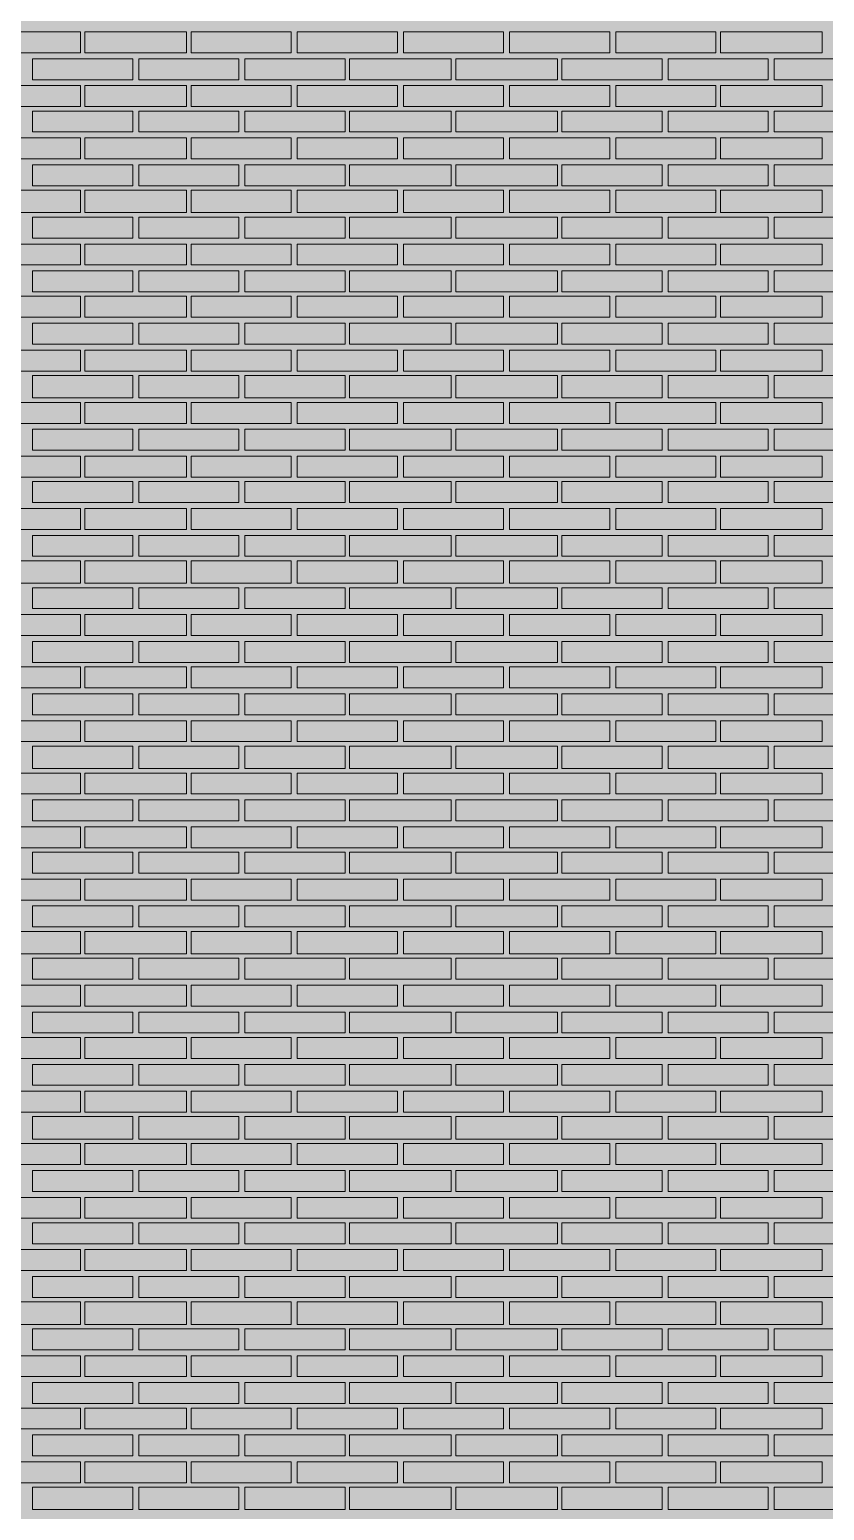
# Model space of a CAD drawing. Header units: millimetres. Extents: x -28928 to 100580, y -22867 to 36490.
# Drawn here: x -19616 to -17367, y 20496 to 24689 of the extents above; entities that cross this region are included whole.
import ezdxf

# ---------------------------------------------------------------- set-up
doc = ezdxf.new("R2010")
doc.units = ezdxf.units.MM
doc.layers.add('PDF _Геометрия', color=7, linetype='Continuous', true_color=0x8f8e8d)
doc.layers.add('PDF _Сплошная заливка', color=7, linetype='Continuous', true_color=0xffffff)

msp = doc.modelspace()

# ---------------------------------------------------------------- hatches: boundary and pattern name
at = {"layer": 'PDF _Сплошная заливка', "true_color": 0xdcd6cf, "transparency": 33554559}
msp.add_hatch(color=254, dxfattribs=at).paths.add_polyline_path([(-18676.6, 16343.4), (-18676.6, 19592.6), (-17276.3, 19592.6), (-17276.3, 16343.4), (19112.6, 16343.4), (19112.6, 30089.1), (-21853.9, 30089.1), (-21853.9, 16343.4), (-21375.9, 16343.4), (-21375.9, 19592.6), (-19277.4, 19592.6), (-19277.4, 16343.4)])

# ---------------------------------------------------------------- linework, layer by layer
at = {"layer": 'PDF _Геометрия', "lineweight": 9}
for points in [[(-19472, 24682.2), (-19472, 24623), (-19759.7, 24623), (-19759.7, 24682.2)], [(-19171.6, 24682.2), (-19171.6, 24623), (-19459.3, 24623), (-19459.3, 24682.2)], [(-18875.5, 24682.2), (-18875.5, 24623), (-19158.9, 24623), (-19158.9, 24682.2)], [(-18575.1, 24682.2), (-18575.1, 24623), (-18858.6, 24623), (-18858.6, 24682.2)], [(-18274.7, 24682.2), (-18274.7, 24623), (-18558.2, 24623), (-18558.2, 24682.2)], [(-17974.3, 24682.2), (-17974.3, 24623), (-18257.8, 24623), (-18257.8, 24682.2)], [(-17673.9, 24682.2), (-17673.9, 24623), (-17957.4, 24623), (-17957.4, 24682.2)], [(-17373.6, 24682.2), (-17373.6, 24623), (-17661.3, 24623), (-17661.3, 24682.2)], [(-19323.9, 24546.8), (-19463.6, 24546.8), (-19607.4, 24546.8), (-19607.4, 24606), (-19463.6, 24606), (-19323.9, 24606)], [(-19023.6, 24546.8), (-19167.4, 24546.8), (-19307, 24546.8), (-19307, 24606), (-19167.4, 24606), (-19023.6, 24606)], [(-18723.2, 24546.8), (-18867, 24546.8), (-19006.6, 24546.8), (-19006.6, 24606), (-18867, 24606), (-18723.2, 24606)], [(-18422.8, 24546.8), (-18566.6, 24546.8), (-18710.5, 24546.8), (-18710.5, 24606), (-18566.6, 24606), (-18422.8, 24606)], [(-18122.4, 24546.8), (-18266.3, 24546.8), (-18410.1, 24546.8), (-18410.1, 24606), (-18266.3, 24606), (-18122.4, 24606)], [(-17826.3, 24546.8), (-17965.9, 24546.8), (-18109.7, 24546.8), (-18109.7, 24606), (-17965.9, 24606), (-17826.3, 24606)], [(-17525.9, 24546.8), (-17665.5, 24546.8), (-17809.3, 24546.8), (-17809.3, 24606), (-17665.5, 24606), (-17525.9, 24606)], [(-17225.5, 24546.8), (-17365.1, 24546.8), (-17508.9, 24546.8), (-17508.9, 24606), (-17365.1, 24606), (-17225.5, 24606)], [(-19472, 24529.9), (-19472, 24470.7), (-19759.7, 24470.7), (-19759.7, 24529.9)], [(-19171.6, 24529.9), (-19171.6, 24470.7), (-19459.3, 24470.7), (-19459.3, 24529.9)], [(-18875.5, 24529.9), (-18875.5, 24470.7), (-19158.9, 24470.7), (-19158.9, 24529.9)], [(-18575.1, 24529.9), (-18575.1, 24470.7), (-18858.6, 24470.7), (-18858.6, 24529.9)], [(-18274.7, 24529.9), (-18274.7, 24470.7), (-18558.2, 24470.7), (-18558.2, 24529.9)], [(-17974.3, 24529.9), (-17974.3, 24470.7), (-18257.8, 24470.7), (-18257.8, 24529.9)], [(-17673.9, 24529.9), (-17673.9, 24470.7), (-17957.4, 24470.7), (-17957.4, 24529.9)], [(-17373.6, 24529.9), (-17373.6, 24470.7), (-17661.3, 24470.7), (-17661.3, 24529.9)], [(-19323.9, 24398.7), (-19463.6, 24398.7), (-19607.4, 24398.7), (-19607.4, 24458), (-19463.6, 24458), (-19323.9, 24458)], [(-19023.6, 24398.7), (-19167.4, 24398.7), (-19307, 24398.7), (-19307, 24458), (-19167.4, 24458), (-19023.6, 24458)], [(-18723.2, 24398.7), (-18867, 24398.7), (-19006.6, 24398.7), (-19006.6, 24458), (-18867, 24458), (-18723.2, 24458)], [(-18422.8, 24398.7), (-18566.6, 24398.7), (-18710.5, 24398.7), (-18710.5, 24458), (-18566.6, 24458), (-18422.8, 24458)], [(-18122.4, 24398.7), (-18266.3, 24398.7), (-18410.1, 24398.7), (-18410.1, 24458), (-18266.3, 24458), (-18122.4, 24458)], [(-17826.3, 24398.7), (-17965.9, 24398.7), (-18109.7, 24398.7), (-18109.7, 24458), (-17965.9, 24458), (-17826.3, 24458)], [(-17525.9, 24398.7), (-17665.5, 24398.7), (-17809.3, 24398.7), (-17809.3, 24458), (-17665.5, 24458), (-17525.9, 24458)], [(-17225.5, 24398.7), (-17365.1, 24398.7), (-17508.9, 24398.7), (-17508.9, 24458), (-17365.1, 24458), (-17225.5, 24458)], [(-19472, 24381.8), (-19472, 24322.6), (-19759.7, 24322.6), (-19759.7, 24381.8)], [(-19171.6, 24381.8), (-19171.6, 24322.6), (-19459.3, 24322.6), (-19459.3, 24381.8)], [(-18875.5, 24381.8), (-18875.5, 24322.6), (-19158.9, 24322.6), (-19158.9, 24381.8)], [(-18575.1, 24381.8), (-18575.1, 24322.6), (-18858.6, 24322.6), (-18858.6, 24381.8)], [(-18274.7, 24381.8), (-18274.7, 24322.6), (-18558.2, 24322.6), (-18558.2, 24381.8)], [(-17974.3, 24381.8), (-17974.3, 24322.6), (-18257.8, 24322.6), (-18257.8, 24381.8)], [(-17673.9, 24381.8), (-17673.9, 24322.6), (-17957.4, 24322.6), (-17957.4, 24381.8)], [(-17373.6, 24381.8), (-17373.6, 24322.6), (-17661.3, 24322.6), (-17661.3, 24381.8)], [(-19323.9, 24246.4), (-19463.6, 24246.4), (-19607.4, 24246.4), (-19607.4, 24305.7), (-19463.6, 24305.7), (-19323.9, 24305.7)], [(-19023.6, 24246.4), (-19167.4, 24246.4), (-19307, 24246.4), (-19307, 24305.7), (-19167.4, 24305.7), (-19023.6, 24305.7)], [(-18723.2, 24246.4), (-18867, 24246.4), (-19006.6, 24246.4), (-19006.6, 24305.7), (-18867, 24305.7), (-18723.2, 24305.7)], [(-18422.8, 24246.4), (-18566.6, 24246.4), (-18710.5, 24246.4), (-18710.5, 24305.7), (-18566.6, 24305.7), (-18422.8, 24305.7)], [(-18122.4, 24246.4), (-18266.3, 24246.4), (-18410.1, 24246.4), (-18410.1, 24305.7), (-18266.3, 24305.7), (-18122.4, 24305.7)], [(-17826.3, 24246.4), (-17965.9, 24246.4), (-18109.7, 24246.4), (-18109.7, 24305.7), (-17965.9, 24305.7), (-17826.3, 24305.7)], [(-17525.9, 24246.4), (-17665.5, 24246.4), (-17809.3, 24246.4), (-17809.3, 24305.7), (-17665.5, 24305.7), (-17525.9, 24305.7)], [(-17225.5, 24246.4), (-17365.1, 24246.4), (-17508.9, 24246.4), (-17508.9, 24305.7), (-17365.1, 24305.7), (-17225.5, 24305.7)], [(-19472, 24233.7), (-19472, 24170.3), (-19759.7, 24170.3), (-19759.7, 24233.7)], [(-19171.6, 24233.7), (-19171.6, 24170.3), (-19459.3, 24170.3), (-19459.3, 24233.7)], [(-18875.5, 24233.7), (-18875.5, 24170.3), (-19158.9, 24170.3), (-19158.9, 24233.7)], [(-18575.1, 24233.7), (-18575.1, 24170.3), (-18858.6, 24170.3), (-18858.6, 24233.7)], [(-18274.7, 24233.7), (-18274.7, 24170.3), (-18558.2, 24170.3), (-18558.2, 24233.7)], [(-17974.3, 24233.7), (-17974.3, 24170.3), (-18257.8, 24170.3), (-18257.8, 24233.7)], [(-17673.9, 24233.7), (-17673.9, 24170.3), (-17957.4, 24170.3), (-17957.4, 24233.7)], [(-17373.6, 24233.7), (-17373.6, 24170.3), (-17661.3, 24170.3), (-17661.3, 24233.7)], [(-19323.9, 24098.4), (-19463.6, 24098.4), (-19607.4, 24098.4), (-19607.4, 24157.6), (-19463.6, 24157.6), (-19323.9, 24157.6)], [(-19023.6, 24098.4), (-19167.4, 24098.4), (-19307, 24098.4), (-19307, 24157.6), (-19167.4, 24157.6), (-19023.6, 24157.6)], [(-18723.2, 24098.4), (-18867, 24098.4), (-19006.6, 24098.4), (-19006.6, 24157.6), (-18867, 24157.6), (-18723.2, 24157.6)], [(-18422.8, 24098.4), (-18566.6, 24098.4), (-18710.5, 24098.4), (-18710.5, 24157.6), (-18566.6, 24157.6), (-18422.8, 24157.6)], [(-18122.4, 24098.4), (-18266.3, 24098.4), (-18410.1, 24098.4), (-18410.1, 24157.6), (-18266.3, 24157.6), (-18122.4, 24157.6)], [(-17826.3, 24098.4), (-17965.9, 24098.4), (-18109.7, 24098.4), (-18109.7, 24157.6), (-17965.9, 24157.6), (-17826.3, 24157.6)], [(-17525.9, 24098.4), (-17665.5, 24098.4), (-17809.3, 24098.4), (-17809.3, 24157.6), (-17665.5, 24157.6), (-17525.9, 24157.6)], [(-17225.5, 24098.4), (-17365.1, 24098.4), (-17508.9, 24098.4), (-17508.9, 24157.6), (-17365.1, 24157.6), (-17225.5, 24157.6)], [(-19472, 24081.4), (-19472, 24022.2), (-19759.7, 24022.2), (-19759.7, 24081.4)], [(-19171.6, 24081.4), (-19171.6, 24022.2), (-19459.3, 24022.2), (-19459.3, 24081.4)], [(-18875.5, 24081.4), (-18875.5, 24022.2), (-19158.9, 24022.2), (-19158.9, 24081.4)], [(-18575.1, 24081.4), (-18575.1, 24022.2), (-18858.6, 24022.2), (-18858.6, 24081.4)], [(-18274.7, 24081.4), (-18274.7, 24022.2), (-18558.2, 24022.2), (-18558.2, 24081.4)], [(-17974.3, 24081.4), (-17974.3, 24022.2), (-18257.8, 24022.2), (-18257.8, 24081.4)], [(-17673.9, 24081.4), (-17673.9, 24022.2), (-17957.4, 24022.2), (-17957.4, 24081.4)], [(-17373.6, 24081.4), (-17373.6, 24022.2), (-17661.3, 24022.2), (-17661.3, 24081.4)], [(-19323.9, 23946), (-19463.6, 23946), (-19607.4, 23946), (-19607.4, 24005.3), (-19463.6, 24005.3), (-19323.9, 24005.3)], [(-19023.6, 23946), (-19167.4, 23946), (-19307, 23946), (-19307, 24005.3), (-19167.4, 24005.3), (-19023.6, 24005.3)], [(-18723.2, 23946), (-18867, 23946), (-19006.6, 23946), (-19006.6, 24005.3), (-18867, 24005.3), (-18723.2, 24005.3)], [(-18422.8, 23946), (-18566.6, 23946), (-18710.5, 23946), (-18710.5, 24005.3), (-18566.6, 24005.3), (-18422.8, 24005.3)], [(-18122.4, 23946), (-18266.3, 23946), (-18410.1, 23946), (-18410.1, 24005.3), (-18266.3, 24005.3), (-18122.4, 24005.3)], [(-17826.3, 23946), (-17965.9, 23946), (-18109.7, 23946), (-18109.7, 24005.3), (-17965.9, 24005.3), (-17826.3, 24005.3)], [(-17525.9, 23946), (-17665.5, 23946), (-17809.3, 23946), (-17809.3, 24005.3), (-17665.5, 24005.3), (-17525.9, 24005.3)], [(-17225.5, 23946), (-17365.1, 23946), (-17508.9, 23946), (-17508.9, 24005.3), (-17365.1, 24005.3), (-17225.5, 24005.3)], [(-19472, 23933.4), (-19472, 23874.1), (-19759.7, 23874.1), (-19759.7, 23933.4)], [(-19171.6, 23933.4), (-19171.6, 23874.1), (-19459.3, 23874.1), (-19459.3, 23933.4)], [(-18875.5, 23933.4), (-18875.5, 23874.1), (-19158.9, 23874.1), (-19158.9, 23933.4)], [(-18575.1, 23933.4), (-18575.1, 23874.1), (-18858.6, 23874.1), (-18858.6, 23933.4)], [(-18274.7, 23933.4), (-18274.7, 23874.1), (-18558.2, 23874.1), (-18558.2, 23933.4)], [(-17974.3, 23933.4), (-17974.3, 23874.1), (-18257.8, 23874.1), (-18257.8, 23933.4)], [(-17673.9, 23933.4), (-17673.9, 23874.1), (-17957.4, 23874.1), (-17957.4, 23933.4)], [(-17373.6, 23933.4), (-17373.6, 23874.1), (-17661.3, 23874.1), (-17661.3, 23933.4)], [(-19323.9, 23798), (-19463.6, 23798), (-19607.4, 23798), (-19607.4, 23857.2), (-19463.6, 23857.2), (-19323.9, 23857.2)], [(-19023.6, 23798), (-19167.4, 23798), (-19307, 23798), (-19307, 23857.2), (-19167.4, 23857.2), (-19023.6, 23857.2)], [(-18723.2, 23798), (-18867, 23798), (-19006.6, 23798), (-19006.6, 23857.2), (-18867, 23857.2), (-18723.2, 23857.2)], [(-18422.8, 23798), (-18566.6, 23798), (-18710.5, 23798), (-18710.5, 23857.2), (-18566.6, 23857.2), (-18422.8, 23857.2)], [(-18122.4, 23798), (-18266.3, 23798), (-18410.1, 23798), (-18410.1, 23857.2), (-18266.3, 23857.2), (-18122.4, 23857.2)], [(-17826.3, 23798), (-17965.9, 23798), (-18109.7, 23798), (-18109.7, 23857.2), (-17965.9, 23857.2), (-17826.3, 23857.2)], [(-17525.9, 23798), (-17665.5, 23798), (-17809.3, 23798), (-17809.3, 23857.2), (-17665.5, 23857.2), (-17525.9, 23857.2)], [(-17225.5, 23798), (-17365.1, 23798), (-17508.9, 23798), (-17508.9, 23857.2), (-17365.1, 23857.2), (-17225.5, 23857.2)], [(-19472, 23781), (-19472, 23721.8), (-19759.7, 23721.8), (-19759.7, 23781)], [(-19171.6, 23781), (-19171.6, 23721.8), (-19459.3, 23721.8), (-19459.3, 23781)], [(-18875.5, 23781), (-18875.5, 23721.8), (-19158.9, 23721.8), (-19158.9, 23781)], [(-18575.1, 23781), (-18575.1, 23721.8), (-18858.6, 23721.8), (-18858.6, 23781)], [(-18274.7, 23781), (-18274.7, 23721.8), (-18558.2, 23721.8), (-18558.2, 23781)], [(-17974.3, 23781), (-17974.3, 23721.8), (-18257.8, 23721.8), (-18257.8, 23781)], [(-17673.9, 23781), (-17673.9, 23721.8), (-17957.4, 23721.8), (-17957.4, 23781)], [(-17373.6, 23781), (-17373.6, 23721.8), (-17661.3, 23721.8), (-17661.3, 23781)], [(-19323.9, 23645.7), (-19463.6, 23645.7), (-19607.4, 23645.7), (-19607.4, 23709.1), (-19463.6, 23709.1), (-19323.9, 23709.1)], [(-19023.6, 23645.7), (-19167.4, 23645.7), (-19307, 23645.7), (-19307, 23709.1), (-19167.4, 23709.1), (-19023.6, 23709.1)], [(-18723.2, 23645.7), (-18867, 23645.7), (-19006.6, 23645.7), (-19006.6, 23709.1), (-18867, 23709.1), (-18723.2, 23709.1)], [(-18422.8, 23645.7), (-18566.6, 23645.7), (-18710.5, 23645.7), (-18710.5, 23709.1), (-18566.6, 23709.1), (-18422.8, 23709.1)], [(-18122.4, 23645.7), (-18266.3, 23645.7), (-18410.1, 23645.7), (-18410.1, 23709.1), (-18266.3, 23709.1), (-18122.4, 23709.1)], [(-17826.3, 23645.7), (-17965.9, 23645.7), (-18109.7, 23645.7), (-18109.7, 23709.1), (-17965.9, 23709.1), (-17826.3, 23709.1)], [(-17525.9, 23645.7), (-17665.5, 23645.7), (-17809.3, 23645.7), (-17809.3, 23709.1), (-17665.5, 23709.1), (-17525.9, 23709.1)], [(-17225.5, 23645.7), (-17365.1, 23645.7), (-17508.9, 23645.7), (-17508.9, 23709.1), (-17365.1, 23709.1), (-17225.5, 23709.1)], [(-19472, 23633), (-19472, 23573.7), (-19759.7, 23573.7), (-19759.7, 23633)], [(-19171.6, 23633), (-19171.6, 23573.7), (-19459.3, 23573.7), (-19459.3, 23633)], [(-18875.5, 23633), (-18875.5, 23573.7), (-19158.9, 23573.7), (-19158.9, 23633)], [(-18575.1, 23633), (-18575.1, 23573.7), (-18858.6, 23573.7), (-18858.6, 23633)], [(-18274.7, 23633), (-18274.7, 23573.7), (-18558.2, 23573.7), (-18558.2, 23633)], [(-17974.3, 23633), (-17974.3, 23573.7), (-18257.8, 23573.7), (-18257.8, 23633)], [(-17673.9, 23633), (-17673.9, 23573.7), (-17957.4, 23573.7), (-17957.4, 23633)], [(-17373.6, 23633), (-17373.6, 23573.7), (-17661.3, 23573.7), (-17661.3, 23633)], [(-19323.9, 23497.6), (-19463.6, 23497.6), (-19607.4, 23497.6), (-19607.4, 23556.8), (-19463.6, 23556.8), (-19323.9, 23556.8)], [(-19023.6, 23497.6), (-19167.4, 23497.6), (-19307, 23497.6), (-19307, 23556.8), (-19167.4, 23556.8), (-19023.6, 23556.8)], [(-18723.2, 23497.6), (-18867, 23497.6), (-19006.6, 23497.6), (-19006.6, 23556.8), (-18867, 23556.8), (-18723.2, 23556.8)], [(-18422.8, 23497.6), (-18566.6, 23497.6), (-18710.5, 23497.6), (-18710.5, 23556.8), (-18566.6, 23556.8), (-18422.8, 23556.8)], [(-18122.4, 23497.6), (-18266.3, 23497.6), (-18410.1, 23497.6), (-18410.1, 23556.8), (-18266.3, 23556.8), (-18122.4, 23556.8)], [(-17826.3, 23497.6), (-17965.9, 23497.6), (-18109.7, 23497.6), (-18109.7, 23556.8), (-17965.9, 23556.8), (-17826.3, 23556.8)], [(-17525.9, 23497.6), (-17665.5, 23497.6), (-17809.3, 23497.6), (-17809.3, 23556.8), (-17665.5, 23556.8), (-17525.9, 23556.8)], [(-17225.5, 23497.6), (-17365.1, 23497.6), (-17508.9, 23497.6), (-17508.9, 23556.8), (-17365.1, 23556.8), (-17225.5, 23556.8)], [(-19472, 23480.7), (-19472, 23421.4), (-19759.7, 23421.4), (-19759.7, 23480.7)], [(-19171.6, 23480.7), (-19171.6, 23421.4), (-19459.3, 23421.4), (-19459.3, 23480.7)], [(-18875.5, 23480.7), (-18875.5, 23421.4), (-19158.9, 23421.4), (-19158.9, 23480.7)], [(-18575.1, 23480.7), (-18575.1, 23421.4), (-18858.6, 23421.4), (-18858.6, 23480.7)], [(-18274.7, 23480.7), (-18274.7, 23421.4), (-18558.2, 23421.4), (-18558.2, 23480.7)], [(-17974.3, 23480.7), (-17974.3, 23421.4), (-18257.8, 23421.4), (-18257.8, 23480.7)], [(-17673.9, 23480.7), (-17673.9, 23421.4), (-17957.4, 23421.4), (-17957.4, 23480.7)], [(-17373.6, 23480.7), (-17373.6, 23421.4), (-17661.3, 23421.4), (-17661.3, 23480.7)], [(-19323.9, 23349.5), (-19463.6, 23349.5), (-19607.4, 23349.5), (-19607.4, 23408.7), (-19463.6, 23408.7), (-19323.9, 23408.7)], [(-19023.6, 23349.5), (-19167.4, 23349.5), (-19307, 23349.5), (-19307, 23408.7), (-19167.4, 23408.7), (-19023.6, 23408.7)], [(-18723.2, 23349.5), (-18867, 23349.5), (-19006.6, 23349.5), (-19006.6, 23408.7), (-18867, 23408.7), (-18723.2, 23408.7)], [(-18422.8, 23349.5), (-18566.6, 23349.5), (-18710.5, 23349.5), (-18710.5, 23408.7), (-18566.6, 23408.7), (-18422.8, 23408.7)], [(-18122.4, 23349.5), (-18266.3, 23349.5), (-18410.1, 23349.5), (-18410.1, 23408.7), (-18266.3, 23408.7), (-18122.4, 23408.7)], [(-17826.3, 23349.5), (-17965.9, 23349.5), (-18109.7, 23349.5), (-18109.7, 23408.7), (-17965.9, 23408.7), (-17826.3, 23408.7)], [(-17525.9, 23349.5), (-17665.5, 23349.5), (-17809.3, 23349.5), (-17809.3, 23408.7), (-17665.5, 23408.7), (-17525.9, 23408.7)], [(-17225.5, 23349.5), (-17365.1, 23349.5), (-17508.9, 23349.5), (-17508.9, 23408.7), (-17365.1, 23408.7), (-17225.5, 23408.7)], [(-19472, 23332.6), (-19472, 23273.4), (-19759.7, 23273.4), (-19759.7, 23332.6)], [(-19171.6, 23332.6), (-19171.6, 23273.4), (-19459.3, 23273.4), (-19459.3, 23332.6)], [(-18875.5, 23332.6), (-18875.5, 23273.4), (-19158.9, 23273.4), (-19158.9, 23332.6)], [(-18575.1, 23332.6), (-18575.1, 23273.4), (-18858.6, 23273.4), (-18858.6, 23332.6)], [(-18274.7, 23332.6), (-18274.7, 23273.4), (-18558.2, 23273.4), (-18558.2, 23332.6)], [(-17974.3, 23332.6), (-17974.3, 23273.4), (-18257.8, 23273.4), (-18257.8, 23332.6)], [(-17673.9, 23332.6), (-17673.9, 23273.4), (-17957.4, 23273.4), (-17957.4, 23332.6)], [(-17373.6, 23332.6), (-17373.6, 23273.4), (-17661.3, 23273.4), (-17661.3, 23332.6)], [(-19323.9, 23197.2), (-19463.6, 23197.2), (-19607.4, 23197.2), (-19607.4, 23256.4), (-19463.6, 23256.4), (-19323.9, 23256.4)], [(-19023.6, 23197.2), (-19167.4, 23197.2), (-19307, 23197.2), (-19307, 23256.4), (-19167.4, 23256.4), (-19023.6, 23256.4)], [(-18723.2, 23197.2), (-18867, 23197.2), (-19006.6, 23197.2), (-19006.6, 23256.4), (-18867, 23256.4), (-18723.2, 23256.4)], [(-18422.8, 23197.2), (-18566.6, 23197.2), (-18710.5, 23197.2), (-18710.5, 23256.4), (-18566.6, 23256.4), (-18422.8, 23256.4)], [(-18122.4, 23197.2), (-18266.3, 23197.2), (-18410.1, 23197.2), (-18410.1, 23256.4), (-18266.3, 23256.4), (-18122.4, 23256.4)], [(-17826.3, 23197.2), (-17965.9, 23197.2), (-18109.7, 23197.2), (-18109.7, 23256.4), (-17965.9, 23256.4), (-17826.3, 23256.4)], [(-17525.9, 23197.2), (-17665.5, 23197.2), (-17809.3, 23197.2), (-17809.3, 23256.4), (-17665.5, 23256.4), (-17525.9, 23256.4)], [(-17225.5, 23197.2), (-17365.1, 23197.2), (-17508.9, 23197.2), (-17508.9, 23256.4), (-17365.1, 23256.4), (-17225.5, 23256.4)], [(-19472, 23184.5), (-19472, 23121), (-19759.7, 23121), (-19759.7, 23184.5)], [(-19171.6, 23184.5), (-19171.6, 23121), (-19459.3, 23121), (-19459.3, 23184.5)], [(-18875.5, 23184.5), (-18875.5, 23121), (-19158.9, 23121), (-19158.9, 23184.5)], [(-18575.1, 23184.5), (-18575.1, 23121), (-18858.6, 23121), (-18858.6, 23184.5)], [(-18274.7, 23184.5), (-18274.7, 23121), (-18558.2, 23121), (-18558.2, 23184.5)], [(-17974.3, 23184.5), (-17974.3, 23121), (-18257.8, 23121), (-18257.8, 23184.5)], [(-17673.9, 23184.5), (-17673.9, 23121), (-17957.4, 23121), (-17957.4, 23184.5)], [(-17373.6, 23184.5), (-17373.6, 23121), (-17661.3, 23121), (-17661.3, 23184.5)], [(-19323.9, 23049.1), (-19463.6, 23049.1), (-19607.4, 23049.1), (-19607.4, 23108.4), (-19463.6, 23108.4), (-19323.9, 23108.4)], [(-19023.6, 23049.1), (-19167.4, 23049.1), (-19307, 23049.1), (-19307, 23108.4), (-19167.4, 23108.4), (-19023.6, 23108.4)], [(-18723.2, 23049.1), (-18867, 23049.1), (-19006.6, 23049.1), (-19006.6, 23108.4), (-18867, 23108.4), (-18723.2, 23108.4)], [(-18422.8, 23049.1), (-18566.6, 23049.1), (-18710.5, 23049.1), (-18710.5, 23108.4), (-18566.6, 23108.4), (-18422.8, 23108.4)], [(-18122.4, 23049.1), (-18266.3, 23049.1), (-18410.1, 23049.1), (-18410.1, 23108.4), (-18266.3, 23108.4), (-18122.4, 23108.4)], [(-17826.3, 23049.1), (-17965.9, 23049.1), (-18109.7, 23049.1), (-18109.7, 23108.4), (-17965.9, 23108.4), (-17826.3, 23108.4)], [(-17525.9, 23049.1), (-17665.5, 23049.1), (-17809.3, 23049.1), (-17809.3, 23108.4), (-17665.5, 23108.4), (-17525.9, 23108.4)], [(-17225.5, 23049.1), (-17365.1, 23049.1), (-17508.9, 23049.1), (-17508.9, 23108.4), (-17365.1, 23108.4), (-17225.5, 23108.4)], [(-19472, 23032.2), (-19472, 22973), (-19759.7, 22973), (-19759.7, 23032.2)], [(-19171.6, 23032.2), (-19171.6, 22973), (-19459.3, 22973), (-19459.3, 23032.2)], [(-18875.5, 23032.2), (-18875.5, 22973), (-19158.9, 22973), (-19158.9, 23032.2)], [(-18575.1, 23032.2), (-18575.1, 22973), (-18858.6, 22973), (-18858.6, 23032.2)], [(-18274.7, 23032.2), (-18274.7, 22973), (-18558.2, 22973), (-18558.2, 23032.2)], [(-17974.3, 23032.2), (-17974.3, 22973), (-18257.8, 22973), (-18257.8, 23032.2)], [(-17673.9, 23032.2), (-17673.9, 22973), (-17957.4, 22973), (-17957.4, 23032.2)], [(-17373.6, 23032.2), (-17373.6, 22973), (-17661.3, 22973), (-17661.3, 23032.2)], [(-19323.9, 22896.8), (-19463.6, 22896.8), (-19607.4, 22896.8), (-19607.4, 22956), (-19463.6, 22956), (-19323.9, 22956)], [(-19023.6, 22896.8), (-19167.4, 22896.8), (-19307, 22896.8), (-19307, 22956), (-19167.4, 22956), (-19023.6, 22956)], [(-18723.2, 22896.8), (-18867, 22896.8), (-19006.6, 22896.8), (-19006.6, 22956), (-18867, 22956), (-18723.2, 22956)], [(-18422.8, 22896.8), (-18566.6, 22896.8), (-18710.5, 22896.8), (-18710.5, 22956), (-18566.6, 22956), (-18422.8, 22956)], [(-18122.4, 22896.8), (-18266.3, 22896.8), (-18410.1, 22896.8), (-18410.1, 22956), (-18266.3, 22956), (-18122.4, 22956)], [(-17826.3, 22896.8), (-17965.9, 22896.8), (-18109.7, 22896.8), (-18109.7, 22956), (-17965.9, 22956), (-17826.3, 22956)], [(-17525.9, 22896.8), (-17665.5, 22896.8), (-17809.3, 22896.8), (-17809.3, 22956), (-17665.5, 22956), (-17525.9, 22956)], [(-17225.5, 22896.8), (-17365.1, 22896.8), (-17508.9, 22896.8), (-17508.9, 22956), (-17365.1, 22956), (-17225.5, 22956)], [(-19472, 22884.1), (-19472, 22824.9), (-19759.7, 22824.9), (-19759.7, 22884.1)], [(-19171.6, 22884.1), (-19171.6, 22824.9), (-19459.3, 22824.9), (-19459.3, 22884.1)], [(-18875.5, 22884.1), (-18875.5, 22824.9), (-19158.9, 22824.9), (-19158.9, 22884.1)], [(-18575.1, 22884.1), (-18575.1, 22824.9), (-18858.6, 22824.9), (-18858.6, 22884.1)], [(-18274.7, 22884.1), (-18274.7, 22824.9), (-18558.2, 22824.9), (-18558.2, 22884.1)], [(-17974.3, 22884.1), (-17974.3, 22824.9), (-18257.8, 22824.9), (-18257.8, 22884.1)], [(-17673.9, 22884.1), (-17673.9, 22824.9), (-17957.4, 22824.9), (-17957.4, 22884.1)], [(-17373.6, 22884.1), (-17373.6, 22824.9), (-17661.3, 22824.9), (-17661.3, 22884.1)], [(-19323.9, 22748.7), (-19463.6, 22748.7), (-19607.4, 22748.7), (-19607.4, 22808), (-19463.6, 22808), (-19323.9, 22808)], [(-19023.6, 22748.7), (-19167.4, 22748.7), (-19307, 22748.7), (-19307, 22808), (-19167.4, 22808), (-19023.6, 22808)], [(-18723.2, 22748.7), (-18867, 22748.7), (-19006.6, 22748.7), (-19006.6, 22808), (-18867, 22808), (-18723.2, 22808)], [(-18422.8, 22748.7), (-18566.6, 22748.7), (-18710.5, 22748.7), (-18710.5, 22808), (-18566.6, 22808), (-18422.8, 22808)], [(-18122.4, 22748.7), (-18266.3, 22748.7), (-18410.1, 22748.7), (-18410.1, 22808), (-18266.3, 22808), (-18122.4, 22808)], [(-17826.3, 22748.7), (-17965.9, 22748.7), (-18109.7, 22748.7), (-18109.7, 22808), (-17965.9, 22808), (-17826.3, 22808)], [(-17525.9, 22748.7), (-17665.5, 22748.7), (-17809.3, 22748.7), (-17809.3, 22808), (-17665.5, 22808), (-17525.9, 22808)], [(-17225.5, 22748.7), (-17365.1, 22748.7), (-17508.9, 22748.7), (-17508.9, 22808), (-17365.1, 22808), (-17225.5, 22808)], [(-19472, 22731.8), (-19472, 22672.6), (-19759.7, 22672.6), (-19759.7, 22731.8)], [(-19171.6, 22731.8), (-19171.6, 22672.6), (-19459.3, 22672.6), (-19459.3, 22731.8)], [(-18875.5, 22731.8), (-18875.5, 22672.6), (-19158.9, 22672.6), (-19158.9, 22731.8)], [(-18575.1, 22731.8), (-18575.1, 22672.6), (-18858.6, 22672.6), (-18858.6, 22731.8)], [(-18274.7, 22731.8), (-18274.7, 22672.6), (-18558.2, 22672.6), (-18558.2, 22731.8)], [(-17974.3, 22731.8), (-17974.3, 22672.6), (-18257.8, 22672.6), (-18257.8, 22731.8)], [(-17673.9, 22731.8), (-17673.9, 22672.6), (-17957.4, 22672.6), (-17957.4, 22731.8)], [(-17373.6, 22731.8), (-17373.6, 22672.6), (-17661.3, 22672.6), (-17661.3, 22731.8)], [(-19323.9, 22596.4), (-19463.6, 22596.4), (-19607.4, 22596.4), (-19607.4, 22659.9), (-19463.6, 22659.9), (-19323.9, 22659.9)], [(-19023.6, 22596.4), (-19167.4, 22596.4), (-19307, 22596.4), (-19307, 22659.9), (-19167.4, 22659.9), (-19023.6, 22659.9)], [(-18723.2, 22596.4), (-18867, 22596.4), (-19006.6, 22596.4), (-19006.6, 22659.9), (-18867, 22659.9), (-18723.2, 22659.9)], [(-18422.8, 22596.4), (-18566.6, 22596.4), (-18710.5, 22596.4), (-18710.5, 22659.9), (-18566.6, 22659.9), (-18422.8, 22659.9)], [(-18122.4, 22596.4), (-18266.3, 22596.4), (-18410.1, 22596.4), (-18410.1, 22659.9), (-18266.3, 22659.9), (-18122.4, 22659.9)], [(-17826.3, 22596.4), (-17965.9, 22596.4), (-18109.7, 22596.4), (-18109.7, 22659.9), (-17965.9, 22659.9), (-17826.3, 22659.9)], [(-17525.9, 22596.4), (-17665.5, 22596.4), (-17809.3, 22596.4), (-17809.3, 22659.9), (-17665.5, 22659.9), (-17525.9, 22659.9)], [(-17225.5, 22596.4), (-17365.1, 22596.4), (-17508.9, 22596.4), (-17508.9, 22659.9), (-17365.1, 22659.9), (-17225.5, 22659.9)], [(-19472, 22583.7), (-19472, 22524.5), (-19759.7, 22524.5), (-19759.7, 22583.7)], [(-19171.6, 22583.7), (-19171.6, 22524.5), (-19459.3, 22524.5), (-19459.3, 22583.7)], [(-18875.5, 22583.7), (-18875.5, 22524.5), (-19158.9, 22524.5), (-19158.9, 22583.7)], [(-18575.1, 22583.7), (-18575.1, 22524.5), (-18858.6, 22524.5), (-18858.6, 22583.7)], [(-18274.7, 22583.7), (-18274.7, 22524.5), (-18558.2, 22524.5), (-18558.2, 22583.7)], [(-17974.3, 22583.7), (-17974.3, 22524.5), (-18257.8, 22524.5), (-18257.8, 22583.7)], [(-17673.9, 22583.7), (-17673.9, 22524.5), (-17957.4, 22524.5), (-17957.4, 22583.7)], [(-17373.6, 22583.7), (-17373.6, 22524.5), (-17661.3, 22524.5), (-17661.3, 22583.7)], [(-19323.9, 22448.4), (-19463.6, 22448.4), (-19607.4, 22448.4), (-19607.4, 22507.6), (-19463.6, 22507.6), (-19323.9, 22507.6)], [(-19023.6, 22448.4), (-19167.4, 22448.4), (-19307, 22448.4), (-19307, 22507.6), (-19167.4, 22507.6), (-19023.6, 22507.6)], [(-18723.2, 22448.4), (-18867, 22448.4), (-19006.6, 22448.4), (-19006.6, 22507.6), (-18867, 22507.6), (-18723.2, 22507.6)], [(-18422.8, 22448.4), (-18566.6, 22448.4), (-18710.5, 22448.4), (-18710.5, 22507.6), (-18566.6, 22507.6), (-18422.8, 22507.6)], [(-18122.4, 22448.4), (-18266.3, 22448.4), (-18410.1, 22448.4), (-18410.1, 22507.6), (-18266.3, 22507.6), (-18122.4, 22507.6)], [(-17826.3, 22448.4), (-17965.9, 22448.4), (-18109.7, 22448.4), (-18109.7, 22507.6), (-17965.9, 22507.6), (-17826.3, 22507.6)], [(-17525.9, 22448.4), (-17665.5, 22448.4), (-17809.3, 22448.4), (-17809.3, 22507.6), (-17665.5, 22507.6), (-17525.9, 22507.6)], [(-17225.5, 22448.4), (-17365.1, 22448.4), (-17508.9, 22448.4), (-17508.9, 22507.6), (-17365.1, 22507.6), (-17225.5, 22507.6)], [(-19472, 22431.4), (-19472, 22372.2), (-19759.7, 22372.2), (-19759.7, 22431.4)], [(-19171.6, 22431.4), (-19171.6, 22372.2), (-19459.3, 22372.2), (-19459.3, 22431.4)], [(-18875.5, 22431.4), (-18875.5, 22372.2), (-19158.9, 22372.2), (-19158.9, 22431.4)], [(-18575.1, 22431.4), (-18575.1, 22372.2), (-18858.6, 22372.2), (-18858.6, 22431.4)], [(-18274.7, 22431.4), (-18274.7, 22372.2), (-18558.2, 22372.2), (-18558.2, 22431.4)], [(-17974.3, 22431.4), (-17974.3, 22372.2), (-18257.8, 22372.2), (-18257.8, 22431.4)], [(-17673.9, 22431.4), (-17673.9, 22372.2), (-17957.4, 22372.2), (-17957.4, 22431.4)], [(-17373.6, 22431.4), (-17373.6, 22372.2), (-17661.3, 22372.2), (-17661.3, 22431.4)], [(-19323.9, 22300.3), (-19463.6, 22300.3), (-19607.4, 22300.3), (-19607.4, 22359.5), (-19463.6, 22359.5), (-19323.9, 22359.5)], [(-19023.6, 22300.3), (-19167.4, 22300.3), (-19307, 22300.3), (-19307, 22359.5), (-19167.4, 22359.5), (-19023.6, 22359.5)], [(-18723.2, 22300.3), (-18867, 22300.3), (-19006.6, 22300.3), (-19006.6, 22359.5), (-18867, 22359.5), (-18723.2, 22359.5)], [(-18422.8, 22300.3), (-18566.6, 22300.3), (-18710.5, 22300.3), (-18710.5, 22359.5), (-18566.6, 22359.5), (-18422.8, 22359.5)], [(-18122.4, 22300.3), (-18266.3, 22300.3), (-18410.1, 22300.3), (-18410.1, 22359.5), (-18266.3, 22359.5), (-18122.4, 22359.5)], [(-17826.3, 22300.3), (-17965.9, 22300.3), (-18109.7, 22300.3), (-18109.7, 22359.5), (-17965.9, 22359.5), (-17826.3, 22359.5)], [(-17525.9, 22300.3), (-17665.5, 22300.3), (-17809.3, 22300.3), (-17809.3, 22359.5), (-17665.5, 22359.5), (-17525.9, 22359.5)], [(-17225.5, 22300.3), (-17365.1, 22300.3), (-17508.9, 22300.3), (-17508.9, 22359.5), (-17365.1, 22359.5), (-17225.5, 22359.5)], [(-19472, 22283.4), (-19472, 22224.1), (-19759.7, 22224.1), (-19759.7, 22283.4)], [(-19171.6, 22283.4), (-19171.6, 22224.1), (-19459.3, 22224.1), (-19459.3, 22283.4)], [(-18875.5, 22283.4), (-18875.5, 22224.1), (-19158.9, 22224.1), (-19158.9, 22283.4)], [(-18575.1, 22283.4), (-18575.1, 22224.1), (-18858.6, 22224.1), (-18858.6, 22283.4)], [(-18274.7, 22283.4), (-18274.7, 22224.1), (-18558.2, 22224.1), (-18558.2, 22283.4)], [(-17974.3, 22283.4), (-17974.3, 22224.1), (-18257.8, 22224.1), (-18257.8, 22283.4)], [(-17673.9, 22283.4), (-17673.9, 22224.1), (-17957.4, 22224.1), (-17957.4, 22283.4)], [(-17373.6, 22283.4), (-17373.6, 22224.1), (-17661.3, 22224.1), (-17661.3, 22283.4)], [(-19323.9, 22148), (-19463.6, 22148), (-19607.4, 22148), (-19607.4, 22207.2), (-19463.6, 22207.2), (-19323.9, 22207.2)], [(-19023.6, 22148), (-19167.4, 22148), (-19307, 22148), (-19307, 22207.2), (-19167.4, 22207.2), (-19023.6, 22207.2)], [(-18723.2, 22148), (-18867, 22148), (-19006.6, 22148), (-19006.6, 22207.2), (-18867, 22207.2), (-18723.2, 22207.2)], [(-18422.8, 22148), (-18566.6, 22148), (-18710.5, 22148), (-18710.5, 22207.2), (-18566.6, 22207.2), (-18422.8, 22207.2)], [(-18122.4, 22148), (-18266.3, 22148), (-18410.1, 22148), (-18410.1, 22207.2), (-18266.3, 22207.2), (-18122.4, 22207.2)], [(-17826.3, 22148), (-17965.9, 22148), (-18109.7, 22148), (-18109.7, 22207.2), (-17965.9, 22207.2), (-17826.3, 22207.2)], [(-17525.9, 22148), (-17665.5, 22148), (-17809.3, 22148), (-17809.3, 22207.2), (-17665.5, 22207.2), (-17525.9, 22207.2)], [(-17225.5, 22148), (-17365.1, 22148), (-17508.9, 22148), (-17508.9, 22207.2), (-17365.1, 22207.2), (-17225.5, 22207.2)], [(-19472, 22135.3), (-19472, 22071.8), (-19759.7, 22071.8), (-19759.7, 22135.3)], [(-19171.6, 22135.3), (-19171.6, 22071.8), (-19459.3, 22071.8), (-19459.3, 22135.3)], [(-18875.5, 22135.3), (-18875.5, 22071.8), (-19158.9, 22071.8), (-19158.9, 22135.3)], [(-18575.1, 22135.3), (-18575.1, 22071.8), (-18858.6, 22071.8), (-18858.6, 22135.3)], [(-18274.7, 22135.3), (-18274.7, 22071.8), (-18558.2, 22071.8), (-18558.2, 22135.3)], [(-17974.3, 22135.3), (-17974.3, 22071.8), (-18257.8, 22071.8), (-18257.8, 22135.3)], [(-17673.9, 22135.3), (-17673.9, 22071.8), (-17957.4, 22071.8), (-17957.4, 22135.3)], [(-17373.6, 22135.3), (-17373.6, 22071.8), (-17661.3, 22071.8), (-17661.3, 22135.3)], [(-19323.9, 21999.9), (-19463.6, 21999.9), (-19607.4, 21999.9), (-19607.4, 22059.1), (-19463.6, 22059.1), (-19323.9, 22059.1)], [(-19023.6, 21999.9), (-19167.4, 21999.9), (-19307, 21999.9), (-19307, 22059.1), (-19167.4, 22059.1), (-19023.6, 22059.1)], [(-18723.2, 21999.9), (-18867, 21999.9), (-19006.6, 21999.9), (-19006.6, 22059.1), (-18867, 22059.1), (-18723.2, 22059.1)], [(-18422.8, 21999.9), (-18566.6, 21999.9), (-18710.5, 21999.9), (-18710.5, 22059.1), (-18566.6, 22059.1), (-18422.8, 22059.1)], [(-18122.4, 21999.9), (-18266.3, 21999.9), (-18410.1, 21999.9), (-18410.1, 22059.1), (-18266.3, 22059.1), (-18122.4, 22059.1)], [(-17826.3, 21999.9), (-17965.9, 21999.9), (-18109.7, 21999.9), (-18109.7, 22059.1), (-17965.9, 22059.1), (-17826.3, 22059.1)], [(-17525.9, 21999.9), (-17665.5, 21999.9), (-17809.3, 21999.9), (-17809.3, 22059.1), (-17665.5, 22059.1), (-17525.9, 22059.1)], [(-17225.5, 21999.9), (-17365.1, 21999.9), (-17508.9, 21999.9), (-17508.9, 22059.1), (-17365.1, 22059.1), (-17225.5, 22059.1)], [(-19472, 21983), (-19472, 21923.7), (-19759.7, 21923.7), (-19759.7, 21983)], [(-19171.6, 21983), (-19171.6, 21923.7), (-19459.3, 21923.7), (-19459.3, 21983)], [(-18875.5, 21983), (-18875.5, 21923.7), (-19158.9, 21923.7), (-19158.9, 21983)], [(-18575.1, 21983), (-18575.1, 21923.7), (-18858.6, 21923.7), (-18858.6, 21983)], [(-18274.7, 21983), (-18274.7, 21923.7), (-18558.2, 21923.7), (-18558.2, 21983)], [(-17974.3, 21983), (-17974.3, 21923.7), (-18257.8, 21923.7), (-18257.8, 21983)], [(-17673.9, 21983), (-17673.9, 21923.7), (-17957.4, 21923.7), (-17957.4, 21983)], [(-17373.6, 21983), (-17373.6, 21923.7), (-17661.3, 21923.7), (-17661.3, 21983)], [(-19323.9, 21847.6), (-19463.6, 21847.6), (-19607.4, 21847.6), (-19607.4, 21906.8), (-19463.6, 21906.8), (-19323.9, 21906.8)], [(-19023.6, 21847.6), (-19167.4, 21847.6), (-19307, 21847.6), (-19307, 21906.8), (-19167.4, 21906.8), (-19023.6, 21906.8)], [(-18723.2, 21847.6), (-18867, 21847.6), (-19006.6, 21847.6), (-19006.6, 21906.8), (-18867, 21906.8), (-18723.2, 21906.8)], [(-18422.8, 21847.6), (-18566.6, 21847.6), (-18710.5, 21847.6), (-18710.5, 21906.8), (-18566.6, 21906.8), (-18422.8, 21906.8)], [(-18122.4, 21847.6), (-18266.3, 21847.6), (-18410.1, 21847.6), (-18410.1, 21906.8), (-18266.3, 21906.8), (-18122.4, 21906.8)], [(-17826.3, 21847.6), (-17965.9, 21847.6), (-18109.7, 21847.6), (-18109.7, 21906.8), (-17965.9, 21906.8), (-17826.3, 21906.8)], [(-17525.9, 21847.6), (-17665.5, 21847.6), (-17809.3, 21847.6), (-17809.3, 21906.8), (-17665.5, 21906.8), (-17525.9, 21906.8)], [(-17225.5, 21847.6), (-17365.1, 21847.6), (-17508.9, 21847.6), (-17508.9, 21906.8), (-17365.1, 21906.8), (-17225.5, 21906.8)], [(-19472, 21834.9), (-19472, 21775.7), (-19759.7, 21775.7), (-19759.7, 21834.9)], [(-19171.6, 21834.9), (-19171.6, 21775.7), (-19459.3, 21775.7), (-19459.3, 21834.9)], [(-18875.5, 21834.9), (-18875.5, 21775.7), (-19158.9, 21775.7), (-19158.9, 21834.9)], [(-18575.1, 21834.9), (-18575.1, 21775.7), (-18858.6, 21775.7), (-18858.6, 21834.9)], [(-18274.7, 21834.9), (-18274.7, 21775.7), (-18558.2, 21775.7), (-18558.2, 21834.9)], [(-17974.3, 21834.9), (-17974.3, 21775.7), (-18257.8, 21775.7), (-18257.8, 21834.9)], [(-17673.9, 21834.9), (-17673.9, 21775.7), (-17957.4, 21775.7), (-17957.4, 21834.9)], [(-17373.6, 21834.9), (-17373.6, 21775.7), (-17661.3, 21775.7), (-17661.3, 21834.9)], [(-19323.9, 21699.5), (-19463.6, 21699.5), (-19607.4, 21699.5), (-19607.4, 21758.7), (-19463.6, 21758.7), (-19323.9, 21758.7)], [(-19023.6, 21699.5), (-19167.4, 21699.5), (-19307, 21699.5), (-19307, 21758.7), (-19167.4, 21758.7), (-19023.6, 21758.7)], [(-18723.2, 21699.5), (-18867, 21699.5), (-19006.6, 21699.5), (-19006.6, 21758.7), (-18867, 21758.7), (-18723.2, 21758.7)], [(-18422.8, 21699.5), (-18566.6, 21699.5), (-18710.5, 21699.5), (-18710.5, 21758.7), (-18566.6, 21758.7), (-18422.8, 21758.7)], [(-18122.4, 21699.5), (-18266.3, 21699.5), (-18410.1, 21699.5), (-18410.1, 21758.7), (-18266.3, 21758.7), (-18122.4, 21758.7)], [(-17826.3, 21699.5), (-17965.9, 21699.5), (-18109.7, 21699.5), (-18109.7, 21758.7), (-17965.9, 21758.7), (-17826.3, 21758.7)], [(-17525.9, 21699.5), (-17665.5, 21699.5), (-17809.3, 21699.5), (-17809.3, 21758.7), (-17665.5, 21758.7), (-17525.9, 21758.7)], [(-17225.5, 21699.5), (-17365.1, 21699.5), (-17508.9, 21699.5), (-17508.9, 21758.7), (-17365.1, 21758.7), (-17225.5, 21758.7)], [(-19472, 21682.6), (-19472, 21623.4), (-19759.7, 21623.4), (-19759.7, 21682.6)], [(-19171.6, 21682.6), (-19171.6, 21623.4), (-19459.3, 21623.4), (-19459.3, 21682.6)], [(-18875.5, 21682.6), (-18875.5, 21623.4), (-19158.9, 21623.4), (-19158.9, 21682.6)], [(-18575.1, 21682.6), (-18575.1, 21623.4), (-18858.6, 21623.4), (-18858.6, 21682.6)], [(-18274.7, 21682.6), (-18274.7, 21623.4), (-18558.2, 21623.4), (-18558.2, 21682.6)], [(-17974.3, 21682.6), (-17974.3, 21623.4), (-18257.8, 21623.4), (-18257.8, 21682.6)], [(-17673.9, 21682.6), (-17673.9, 21623.4), (-17957.4, 21623.4), (-17957.4, 21682.6)], [(-17373.6, 21682.6), (-17373.6, 21623.4), (-17661.3, 21623.4), (-17661.3, 21682.6)], [(-19323.9, 21547.2), (-19463.6, 21547.2), (-19607.4, 21547.2), (-19607.4, 21610.7), (-19463.6, 21610.7), (-19323.9, 21610.7)], [(-19023.6, 21547.2), (-19167.4, 21547.2), (-19307, 21547.2), (-19307, 21610.7), (-19167.4, 21610.7), (-19023.6, 21610.7)], [(-18723.2, 21547.2), (-18867, 21547.2), (-19006.6, 21547.2), (-19006.6, 21610.7), (-18867, 21610.7), (-18723.2, 21610.7)], [(-18422.8, 21547.2), (-18566.6, 21547.2), (-18710.5, 21547.2), (-18710.5, 21610.7), (-18566.6, 21610.7), (-18422.8, 21610.7)], [(-18122.4, 21547.2), (-18266.3, 21547.2), (-18410.1, 21547.2), (-18410.1, 21610.7), (-18266.3, 21610.7), (-18122.4, 21610.7)], [(-17826.3, 21547.2), (-17965.9, 21547.2), (-18109.7, 21547.2), (-18109.7, 21610.7), (-17965.9, 21610.7), (-17826.3, 21610.7)], [(-17525.9, 21547.2), (-17665.5, 21547.2), (-17809.3, 21547.2), (-17809.3, 21610.7), (-17665.5, 21610.7), (-17525.9, 21610.7)], [(-17225.5, 21547.2), (-17365.1, 21547.2), (-17508.9, 21547.2), (-17508.9, 21610.7), (-17365.1, 21610.7), (-17225.5, 21610.7)], [(-19472, 21534.5), (-19472, 21475.3), (-19759.7, 21475.3), (-19759.7, 21534.5)], [(-19171.6, 21534.5), (-19171.6, 21475.3), (-19459.3, 21475.3), (-19459.3, 21534.5)], [(-18875.5, 21534.5), (-18875.5, 21475.3), (-19158.9, 21475.3), (-19158.9, 21534.5)], [(-18575.1, 21534.5), (-18575.1, 21475.3), (-18858.6, 21475.3), (-18858.6, 21534.5)], [(-18274.7, 21534.5), (-18274.7, 21475.3), (-18558.2, 21475.3), (-18558.2, 21534.5)], [(-17974.3, 21534.5), (-17974.3, 21475.3), (-18257.8, 21475.3), (-18257.8, 21534.5)], [(-17673.9, 21534.5), (-17673.9, 21475.3), (-17957.4, 21475.3), (-17957.4, 21534.5)], [(-17373.6, 21534.5), (-17373.6, 21475.3), (-17661.3, 21475.3), (-17661.3, 21534.5)], [(-19323.9, 21399.1), (-19463.6, 21399.1), (-19607.4, 21399.1), (-19607.4, 21458.4), (-19463.6, 21458.4), (-19323.9, 21458.4)], [(-19023.6, 21399.1), (-19167.4, 21399.1), (-19307, 21399.1), (-19307, 21458.4), (-19167.4, 21458.4), (-19023.6, 21458.4)], [(-18723.2, 21399.1), (-18867, 21399.1), (-19006.6, 21399.1), (-19006.6, 21458.4), (-18867, 21458.4), (-18723.2, 21458.4)], [(-18422.8, 21399.1), (-18566.6, 21399.1), (-18710.5, 21399.1), (-18710.5, 21458.4), (-18566.6, 21458.4), (-18422.8, 21458.4)], [(-18122.4, 21399.1), (-18266.3, 21399.1), (-18410.1, 21399.1), (-18410.1, 21458.4), (-18266.3, 21458.4), (-18122.4, 21458.4)], [(-17826.3, 21399.1), (-17965.9, 21399.1), (-18109.7, 21399.1), (-18109.7, 21458.4), (-17965.9, 21458.4), (-17826.3, 21458.4)], [(-17525.9, 21399.1), (-17665.5, 21399.1), (-17809.3, 21399.1), (-17809.3, 21458.4), (-17665.5, 21458.4), (-17525.9, 21458.4)], [(-17225.5, 21399.1), (-17365.1, 21399.1), (-17508.9, 21399.1), (-17508.9, 21458.4), (-17365.1, 21458.4), (-17225.5, 21458.4)], [(-19472, 21382.2), (-19472, 21323), (-19759.7, 21323), (-19759.7, 21382.2)], [(-19171.6, 21382.2), (-19171.6, 21323), (-19459.3, 21323), (-19459.3, 21382.2)], [(-18875.5, 21382.2), (-18875.5, 21323), (-19158.9, 21323), (-19158.9, 21382.2)], [(-18575.1, 21382.2), (-18575.1, 21323), (-18858.6, 21323), (-18858.6, 21382.2)], [(-18274.7, 21382.2), (-18274.7, 21323), (-18558.2, 21323), (-18558.2, 21382.2)], [(-17974.3, 21382.2), (-17974.3, 21323), (-18257.8, 21323), (-18257.8, 21382.2)], [(-17673.9, 21382.2), (-17673.9, 21323), (-17957.4, 21323), (-17957.4, 21382.2)], [(-17373.6, 21382.2), (-17373.6, 21323), (-17661.3, 21323), (-17661.3, 21382.2)], [(-19323.9, 21251), (-19463.6, 21251), (-19607.4, 21251), (-19607.4, 21310.3), (-19463.6, 21310.3), (-19323.9, 21310.3)], [(-19023.6, 21251), (-19167.4, 21251), (-19307, 21251), (-19307, 21310.3), (-19167.4, 21310.3), (-19023.6, 21310.3)], [(-18723.2, 21251), (-18867, 21251), (-19006.6, 21251), (-19006.6, 21310.3), (-18867, 21310.3), (-18723.2, 21310.3)], [(-18422.8, 21251), (-18566.6, 21251), (-18710.5, 21251), (-18710.5, 21310.3), (-18566.6, 21310.3), (-18422.8, 21310.3)], [(-18122.4, 21251), (-18266.3, 21251), (-18410.1, 21251), (-18410.1, 21310.3), (-18266.3, 21310.3), (-18122.4, 21310.3)], [(-17826.3, 21251), (-17965.9, 21251), (-18109.7, 21251), (-18109.7, 21310.3), (-17965.9, 21310.3), (-17826.3, 21310.3)], [(-17525.9, 21251), (-17665.5, 21251), (-17809.3, 21251), (-17809.3, 21310.3), (-17665.5, 21310.3), (-17525.9, 21310.3)], [(-17225.5, 21251), (-17365.1, 21251), (-17508.9, 21251), (-17508.9, 21310.3), (-17365.1, 21310.3), (-17225.5, 21310.3)], [(-19472, 21234.1), (-19472, 21174.9), (-19759.7, 21174.9), (-19759.7, 21234.1)], [(-19171.6, 21234.1), (-19171.6, 21174.9), (-19459.3, 21174.9), (-19459.3, 21234.1)], [(-18875.5, 21234.1), (-18875.5, 21174.9), (-19158.9, 21174.9), (-19158.9, 21234.1)], [(-18575.1, 21234.1), (-18575.1, 21174.9), (-18858.6, 21174.9), (-18858.6, 21234.1)], [(-18274.7, 21234.1), (-18274.7, 21174.9), (-18558.2, 21174.9), (-18558.2, 21234.1)], [(-17974.3, 21234.1), (-17974.3, 21174.9), (-18257.8, 21174.9), (-18257.8, 21234.1)], [(-17673.9, 21234.1), (-17673.9, 21174.9), (-17957.4, 21174.9), (-17957.4, 21234.1)], [(-17373.6, 21234.1), (-17373.6, 21174.9), (-17661.3, 21174.9), (-17661.3, 21234.1)], [(-19323.9, 21098.7), (-19463.6, 21098.7), (-19607.4, 21098.7), (-19607.4, 21158), (-19463.6, 21158), (-19323.9, 21158)], [(-19023.6, 21098.7), (-19167.4, 21098.7), (-19307, 21098.7), (-19307, 21158), (-19167.4, 21158), (-19023.6, 21158)], [(-18723.2, 21098.7), (-18867, 21098.7), (-19006.6, 21098.7), (-19006.6, 21158), (-18867, 21158), (-18723.2, 21158)], [(-18422.8, 21098.7), (-18566.6, 21098.7), (-18710.5, 21098.7), (-18710.5, 21158), (-18566.6, 21158), (-18422.8, 21158)], [(-18122.4, 21098.7), (-18266.3, 21098.7), (-18410.1, 21098.7), (-18410.1, 21158), (-18266.3, 21158), (-18122.4, 21158)], [(-17826.3, 21098.7), (-17965.9, 21098.7), (-18109.7, 21098.7), (-18109.7, 21158), (-17965.9, 21158), (-17826.3, 21158)], [(-17525.9, 21098.7), (-17665.5, 21098.7), (-17809.3, 21098.7), (-17809.3, 21158), (-17665.5, 21158), (-17525.9, 21158)], [(-17225.5, 21098.7), (-17365.1, 21098.7), (-17508.9, 21098.7), (-17508.9, 21158), (-17365.1, 21158), (-17225.5, 21158)], [(-19472, 21086), (-19472, 21022.6), (-19759.7, 21022.6), (-19759.7, 21086)], [(-19171.6, 21086), (-19171.6, 21022.6), (-19459.3, 21022.6), (-19459.3, 21086)], [(-18875.5, 21086), (-18875.5, 21022.6), (-19158.9, 21022.6), (-19158.9, 21086)], [(-18575.1, 21086), (-18575.1, 21022.6), (-18858.6, 21022.6), (-18858.6, 21086)], [(-18274.7, 21086), (-18274.7, 21022.6), (-18558.2, 21022.6), (-18558.2, 21086)], [(-17974.3, 21086), (-17974.3, 21022.6), (-18257.8, 21022.6), (-18257.8, 21086)], [(-17673.9, 21086), (-17673.9, 21022.6), (-17957.4, 21022.6), (-17957.4, 21086)], [(-17373.6, 21086), (-17373.6, 21022.6), (-17661.3, 21022.6), (-17661.3, 21086)], [(-19323.9, 20950.7), (-19463.6, 20950.7), (-19607.4, 20950.7), (-19607.4, 21009.9), (-19463.6, 21009.9), (-19323.9, 21009.9)], [(-19023.6, 20950.7), (-19167.4, 20950.7), (-19307, 20950.7), (-19307, 21009.9), (-19167.4, 21009.9), (-19023.6, 21009.9)], [(-18723.2, 20950.7), (-18867, 20950.7), (-19006.6, 20950.7), (-19006.6, 21009.9), (-18867, 21009.9), (-18723.2, 21009.9)], [(-18422.8, 20950.7), (-18566.6, 20950.7), (-18710.5, 20950.7), (-18710.5, 21009.9), (-18566.6, 21009.9), (-18422.8, 21009.9)], [(-18122.4, 20950.7), (-18266.3, 20950.7), (-18410.1, 20950.7), (-18410.1, 21009.9), (-18266.3, 21009.9), (-18122.4, 21009.9)], [(-17826.3, 20950.7), (-17965.9, 20950.7), (-18109.7, 20950.7), (-18109.7, 21009.9), (-17965.9, 21009.9), (-17826.3, 21009.9)], [(-17525.9, 20950.7), (-17665.5, 20950.7), (-17809.3, 20950.7), (-17809.3, 21009.9), (-17665.5, 21009.9), (-17525.9, 21009.9)], [(-17225.5, 20950.7), (-17365.1, 20950.7), (-17508.9, 20950.7), (-17508.9, 21009.9), (-17365.1, 21009.9), (-17225.5, 21009.9)], [(-19472, 20933.7), (-19472, 20874.5), (-19759.7, 20874.5), (-19759.7, 20933.7)], [(-19171.6, 20933.7), (-19171.6, 20874.5), (-19459.3, 20874.5), (-19459.3, 20933.7)], [(-18875.5, 20933.7), (-18875.5, 20874.5), (-19158.9, 20874.5), (-19158.9, 20933.7)], [(-18575.1, 20933.7), (-18575.1, 20874.5), (-18858.6, 20874.5), (-18858.6, 20933.7)], [(-18274.7, 20933.7), (-18274.7, 20874.5), (-18558.2, 20874.5), (-18558.2, 20933.7)], [(-17974.3, 20933.7), (-17974.3, 20874.5), (-18257.8, 20874.5), (-18257.8, 20933.7)], [(-17673.9, 20933.7), (-17673.9, 20874.5), (-17957.4, 20874.5), (-17957.4, 20933.7)], [(-17373.6, 20933.7), (-17373.6, 20874.5), (-17661.3, 20874.5), (-17661.3, 20933.7)], [(-19323.9, 20798.4), (-19463.6, 20798.4), (-19607.4, 20798.4), (-19607.4, 20857.6), (-19463.6, 20857.6), (-19323.9, 20857.6)], [(-19023.6, 20798.4), (-19167.4, 20798.4), (-19307, 20798.4), (-19307, 20857.6), (-19167.4, 20857.6), (-19023.6, 20857.6)], [(-18723.2, 20798.4), (-18867, 20798.4), (-19006.6, 20798.4), (-19006.6, 20857.6), (-18867, 20857.6), (-18723.2, 20857.6)], [(-18422.8, 20798.4), (-18566.6, 20798.4), (-18710.5, 20798.4), (-18710.5, 20857.6), (-18566.6, 20857.6), (-18422.8, 20857.6)], [(-18122.4, 20798.4), (-18266.3, 20798.4), (-18410.1, 20798.4), (-18410.1, 20857.6), (-18266.3, 20857.6), (-18122.4, 20857.6)], [(-17826.3, 20798.4), (-17965.9, 20798.4), (-18109.7, 20798.4), (-18109.7, 20857.6), (-17965.9, 20857.6), (-17826.3, 20857.6)], [(-17525.9, 20798.4), (-17665.5, 20798.4), (-17809.3, 20798.4), (-17809.3, 20857.6), (-17665.5, 20857.6), (-17525.9, 20857.6)], [(-17225.5, 20798.4), (-17365.1, 20798.4), (-17508.9, 20798.4), (-17508.9, 20857.6), (-17365.1, 20857.6), (-17225.5, 20857.6)], [(-19472, 20785.7), (-19472, 20726.4), (-19759.7, 20726.4), (-19759.7, 20785.7)], [(-19171.6, 20785.7), (-19171.6, 20726.4), (-19459.3, 20726.4), (-19459.3, 20785.7)], [(-18875.5, 20785.7), (-18875.5, 20726.4), (-19158.9, 20726.4), (-19158.9, 20785.7)], [(-18575.1, 20785.7), (-18575.1, 20726.4), (-18858.6, 20726.4), (-18858.6, 20785.7)], [(-18274.7, 20785.7), (-18274.7, 20726.4), (-18558.2, 20726.4), (-18558.2, 20785.7)], [(-17974.3, 20785.7), (-17974.3, 20726.4), (-18257.8, 20726.4), (-18257.8, 20785.7)], [(-17673.9, 20785.7), (-17673.9, 20726.4), (-17957.4, 20726.4), (-17957.4, 20785.7)], [(-17373.6, 20785.7), (-17373.6, 20726.4), (-17661.3, 20726.4), (-17661.3, 20785.7)], [(-19323.9, 20650.3), (-19463.6, 20650.3), (-19607.4, 20650.3), (-19607.4, 20709.5), (-19463.6, 20709.5), (-19323.9, 20709.5)], [(-19023.6, 20650.3), (-19167.4, 20650.3), (-19307, 20650.3), (-19307, 20709.5), (-19167.4, 20709.5), (-19023.6, 20709.5)], [(-18723.2, 20650.3), (-18867, 20650.3), (-19006.6, 20650.3), (-19006.6, 20709.5), (-18867, 20709.5), (-18723.2, 20709.5)], [(-18422.8, 20650.3), (-18566.6, 20650.3), (-18710.5, 20650.3), (-18710.5, 20709.5), (-18566.6, 20709.5), (-18422.8, 20709.5)], [(-18122.4, 20650.3), (-18266.3, 20650.3), (-18410.1, 20650.3), (-18410.1, 20709.5), (-18266.3, 20709.5), (-18122.4, 20709.5)], [(-17826.3, 20650.3), (-17965.9, 20650.3), (-18109.7, 20650.3), (-18109.7, 20709.5), (-17965.9, 20709.5), (-17826.3, 20709.5)], [(-17525.9, 20650.3), (-17665.5, 20650.3), (-17809.3, 20650.3), (-17809.3, 20709.5), (-17665.5, 20709.5), (-17525.9, 20709.5)], [(-17225.5, 20650.3), (-17365.1, 20650.3), (-17508.9, 20650.3), (-17508.9, 20709.5), (-17365.1, 20709.5), (-17225.5, 20709.5)], [(-19472, 20633.4), (-19472, 20574.1), (-19759.7, 20574.1), (-19759.7, 20633.4)], [(-19171.6, 20633.4), (-19171.6, 20574.1), (-19459.3, 20574.1), (-19459.3, 20633.4)], [(-18875.5, 20633.4), (-18875.5, 20574.1), (-19158.9, 20574.1), (-19158.9, 20633.4)], [(-18575.1, 20633.4), (-18575.1, 20574.1), (-18858.6, 20574.1), (-18858.6, 20633.4)], [(-18274.7, 20633.4), (-18274.7, 20574.1), (-18558.2, 20574.1), (-18558.2, 20633.4)], [(-17974.3, 20633.4), (-17974.3, 20574.1), (-18257.8, 20574.1), (-18257.8, 20633.4)], [(-17673.9, 20633.4), (-17673.9, 20574.1), (-17957.4, 20574.1), (-17957.4, 20633.4)], [(-17373.6, 20633.4), (-17373.6, 20574.1), (-17661.3, 20574.1), (-17661.3, 20633.4)], [(-19323.9, 20498), (-19463.6, 20498), (-19607.4, 20498), (-19607.4, 20561.4), (-19463.6, 20561.4), (-19323.9, 20561.4)], [(-19023.6, 20498), (-19167.4, 20498), (-19307, 20498), (-19307, 20561.4), (-19167.4, 20561.4), (-19023.6, 20561.4)], [(-18723.2, 20498), (-18867, 20498), (-19006.6, 20498), (-19006.6, 20561.4), (-18867, 20561.4), (-18723.2, 20561.4)], [(-18422.8, 20498), (-18566.6, 20498), (-18710.5, 20498), (-18710.5, 20561.4), (-18566.6, 20561.4), (-18422.8, 20561.4)], [(-18122.4, 20498), (-18266.3, 20498), (-18410.1, 20498), (-18410.1, 20561.4), (-18266.3, 20561.4), (-18122.4, 20561.4)], [(-17826.3, 20498), (-17965.9, 20498), (-18109.7, 20498), (-18109.7, 20561.4), (-17965.9, 20561.4), (-17826.3, 20561.4)], [(-17525.9, 20498), (-17665.5, 20498), (-17809.3, 20498), (-17809.3, 20561.4), (-17665.5, 20561.4), (-17525.9, 20561.4)], [(-17225.5, 20498), (-17365.1, 20498), (-17508.9, 20498), (-17508.9, 20561.4), (-17365.1, 20561.4), (-17225.5, 20561.4)]]:
    msp.add_lwpolyline(points, close=True, dxfattribs=at)

doc.saveas('drawing.dxf')
